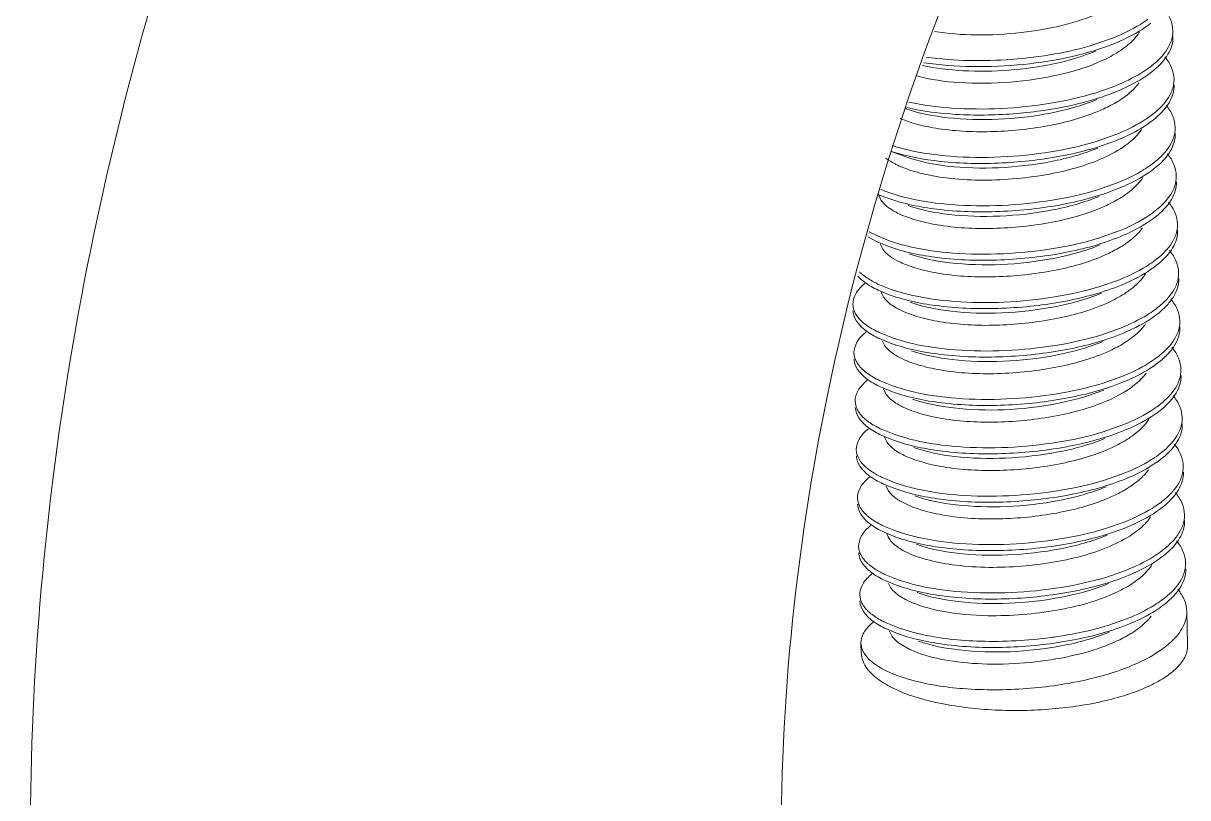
# Model space of a CAD drawing. Header units: millimetres. Extents: x 1991 to 2585, y -545 to -125.
# Drawn here: x 2487.16 to 2496.07, y -281.07 to -275.14 of the extents above; entities that cross this region are included whole.
import ezdxf

# ---------------------------------------------------------------- set-up
doc = ezdxf.new("R2010")
doc.units = ezdxf.units.MM
doc.header["$LTSCALE"] = 0.1
doc.layers.get('0').update_dxf_attribs({"lineweight": 13})

msp = doc.modelspace()

# ---------------------------------------------------------------- linework, layer by layer
at = {"color": 7, "linetype": 'Continuous'}
for p, q in [((2495.508, -275.2493), (2495.3567, -275.3025)), ((2495.5169, -275.6197), (2495.3655, -275.6729)), ((2495.5258, -275.9902), (2495.3745, -276.0434)), ((2493.8052, -276.1202), (2493.9243, -276.1626)), ((2495.5347, -276.3606), (2495.3834, -276.4139)), ((2493.7287, -276.4944), (2493.7128, -276.463)), ((2493.88, -276.4636), (2493.7875, -276.4352)), ((2493.6941, -276.7645), (2493.6371, -276.7345)), ((2495.5436, -276.7311), (2495.3923, -276.7843)), ((2493.6263, -276.7735), (2493.6964, -276.8114)), ((2493.7964, -276.8057), (2493.6941, -276.7645)), ((2493.6964, -276.8114), (2493.7872, -276.8484)), ((2493.7405, -276.869), (2493.7196, -276.8267)), ((2493.8889, -276.8341), (2493.7964, -276.8057)), ((2495.8579, -276.9269), (2495.8131, -276.9622)), ((2493.5491, -277.0736), (2493.5714, -277.0964)), ((2493.8053, -277.1762), (2493.7029, -277.1349)), ((2493.7053, -277.1818), (2493.7961, -277.2189)), ((2493.8978, -277.2045), (2493.8053, -277.1762)), ((2495.5525, -277.1015), (2495.4013, -277.1548)), ((2493.5159, -277.3244), (2493.5111, -277.2916)), ((2493.5506, -277.4352), (2493.5803, -277.4668)), ((2493.8143, -277.5466), (2493.712, -277.5053)), ((2495.5614, -277.472), (2495.4102, -277.5252)), ((2493.7143, -277.5523), (2493.8051, -277.5893)), ((2493.7567, -277.6075), (2493.7388, -277.5721)), ((2493.9067, -277.575), (2493.8143, -277.5466)), ((2493.5245, -277.6949), (2493.5198, -277.662)), ((2493.5595, -277.8056), (2493.5892, -277.8373)), ((2493.8232, -277.9171), (2493.7208, -277.8758)), ((2495.5704, -277.8425), (2495.419, -277.8957)), ((2493.7233, -277.9227), (2493.814, -277.9597)), ((2493.7669, -277.9799), (2493.7458, -277.936)), ((2493.7913, -278.0078), (2493.7669, -277.9799)), ((2493.9157, -277.9454), (2493.8232, -277.9171)), ((2495.5877, -277.9625), (2495.4777, -278.02)), ((2495.6436, -277.9256), (2495.5877, -277.9625)), ((2493.5335, -278.0654), (2493.5287, -278.0325)), ((2495.8846, -278.0383), (2495.8399, -278.0736)), ((2493.5684, -278.1761), (2493.5981, -278.2078)), ((2493.8321, -278.2875), (2493.7297, -278.2463)), ((2495.5793, -278.2129), (2495.428, -278.2662)), ((2493.7323, -278.2931), (2493.8229, -278.3302)), ((2493.9246, -278.3159), (2493.8321, -278.2875)), ((2493.5425, -278.4358), (2493.5377, -278.403)), ((2493.5774, -278.5465), (2493.6071, -278.5782)), ((2495.5882, -278.5834), (2495.4369, -278.6366)), ((2493.841, -278.658), (2493.7388, -278.6167)), ((2493.7411, -278.6637), (2493.8318, -278.7007)), ((2493.7844, -278.7203), (2493.7649, -278.6815)), ((2493.9333, -278.6865), (2493.841, -278.658)), ((2495.6877, -278.6465), (2495.6425, -278.6798)), ((2493.5513, -278.8063), (2493.5465, -278.7734)), ((2493.942, -278.8302), (2493.8701, -278.7941)), ((2493.5863, -278.917), (2493.616, -278.9487)), ((2495.5971, -278.9538), (2495.4458, -279.0071)), ((2493.8499, -279.0284), (2493.7475, -278.9872)), ((2493.75, -279.0341), (2493.8407, -279.0712)), ((2493.9424, -279.0568), (2493.8499, -279.0284)), ((2493.5602, -279.1767), (2493.5554, -279.1439)), ((2495.9114, -279.1497), (2495.8666, -279.1849)), ((2493.5952, -279.2875), (2493.6249, -279.3191)), ((2495.606, -279.3243), (2495.4547, -279.3775)), ((2493.8588, -279.3989), (2493.7564, -279.3577)), ((2493.7589, -279.4046), (2493.8496, -279.4416)), ((2493.9513, -279.4273), (2493.8588, -279.3989)), ((2493.7997, -279.4576), (2493.7844, -279.4273)), ((2493.5692, -279.5472), (2493.5645, -279.5143)), ((2493.6046, -279.6585), (2493.6338, -279.6896)), ((2496.0681, -279.6395), (2496.0743, -279.8978)), ((2493.8677, -279.7694), (2493.7654, -279.7281)), ((2493.7678, -279.775), (2493.8586, -279.8121)), ((2493.9602, -279.7977), (2493.8677, -279.7694)), ((2495.6149, -279.6948), (2495.4636, -279.7479)), ((2493.8118, -279.8326), (2493.791, -279.7907)), ((2493.58, -279.9244), (2493.5733, -279.8847)), ((2493.5733, -279.8849), (2493.575, -279.9579)), ((2493.9486, -279.9326), (2493.8672, -279.8861)), ((2493.5823, -280.0043), (2493.575, -279.9579)), ((2493.5954, -280.0381), (2493.5823, -280.0043)), ((2493.6778, -280.043), (2493.6416, -280.0137))]:
    msp.add_line(p, q, dxfattribs=at)
for centre, radius, start, end in [((2495.3417, -274.8826), 0.7397, 306.0993, 310.50868), ((2495.176, -275.1322), 0.7051, 304.00893, 308.30078), ((2494.2289, -274.9096), 0.9369, 250.45475, 250.94562), ((2495.3522, -275.254), 0.7381, 306.03545, 310.45835), ((2494.259, -274.6599), 1.4848, 252.50146, 254.85776), ((2494.3135, -274.4597), 1.6923, 254.84717, 256.93822), ((2495.3703, -275.637), 0.7226, 306.03523, 310.55094), ((2493.8183, -276.4266), 0.1116, 189.3393, 199.04447), ((2494.1375, -275.4632), 1.0764, 246.96313, 250.508), ((2494.1575, -275.3637), 1.1335, 247.52788, 250.95011), ((2494.3109, -274.8749), 1.6462, 254.8238, 256.97481), ((2495.3679, -275.9931), 0.7407, 306.08744, 310.49149), ((2495.1702, -276.1972), 0.7617, 303.24777, 305.89114), ((2494.3218, -275.2423), 1.6496, 254.78591, 256.93121), ((2493.7802, -276.8212), 0.3106, 225.09075, 227.47943), ((2493.8114, -276.7869), 0.3569, 227.51085, 231.13903), ((2494.3415, -275.5675), 1.6961, 254.8363, 256.92231), ((2495.3961, -276.7476), 0.7237, 306.06213, 310.5694), ((2493.821, -277.157), 0.3577, 227.46801, 231.08574), ((2494.3424, -275.9668), 1.6662, 254.84409, 256.969), ((2495.3947, -277.1042), 0.741, 306.07525, 310.47867), ((2493.8281, -277.5302), 0.3544, 227.38931, 231.03664), ((2494.3461, -276.3622), 1.6407, 254.79112, 256.94875), ((2493.8395, -277.8966), 0.359, 227.52922, 231.13591), ((2494.3661, -276.6889), 1.6858, 254.81772, 256.91648), ((2495.4205, -277.8564), 0.7272, 306.08795, 310.57293), ((2493.8475, -278.2688), 0.3572, 227.44794, 231.06976), ((2494.3553, -277.135), 1.6078, 254.78286, 256.98397), ((2495.4221, -278.2163), 0.74, 306.06394, 310.47384), ((2493.8538, -278.6425), 0.353, 227.39396, 231.05621), ((2494.3719, -277.4756), 1.6385, 254.80204, 256.96282), ((2493.8669, -279.0072), 0.3601, 227.53191, 231.12786), ((2494.3882, -277.8197), 1.6659, 254.79814, 256.92265), ((2495.4437, -278.9634), 0.7327, 306.11367, 310.56366), ((2493.8747, -279.3796), 0.3578, 227.45198, 231.06692), ((2493.9046, -280.0165), 0.3777, 130.66882, 133.86866), ((2493.9381, -280.0553), 0.429, 128.10127, 130.68053), ((2494.4052, -278.1541), 1.7028, 254.85301, 256.93098), ((2494.5781, -276.4551), 3.4149, 277.53454, 278.44452), ((2495.2496, -279.1729), 0.7473, 303.42763, 306.22101), ((2494.2387, -279.3054), 0.691, 245.18407, 246.3425), ((2494.2856, -279.1956), 0.8105, 246.4157, 250.03211)]:
    msp.add_arc(centre, radius, start, end, dxfattribs=at)
for points, knots in [([(2489.254, -271.9067), (2488.9062, -272.6993), (2487.7065, -275.8742), (2487.1593, -279.3096), (2487.2201, -281.8367)], [0, 0, 0, 0, 0.255058, 1, 1, 1, 1]), ([(2494.5194, -274.217), (2493.9915, -275.4203), (2493.2009, -277.8778), (2492.9384, -280.4511), (2492.9684, -281.6984)], [0, 0, 0, 0, 0.512943, 1, 1, 1, 1]), ([(2495.8919, -275.0261), (2495.9126, -275.0512), (2495.9466, -275.1039), (2495.9603, -275.1655), (2495.961, -275.1945)], [0, 0, 0, 0, 0.529769, 1, 1, 1, 1]), ([(2495.4073, -275.0559), (2495.3159, -275.0976), (2495.1148, -275.1628), (2494.7929, -275.217), (2494.4619, -275.235), (2494.2401, -275.2192), (2494.1359, -275.2024)], [0, 0, 0, 0, 0.233101, 0.486668, 0.755186, 1, 1, 1, 1]), ([(2495.7686, -275.1099), (2495.7505, -275.1231), (2495.6684, -275.1779), (2495.5787, -275.2208), (2495.508, -275.2493)], [0, 0, 0, 0, 0.226881, 1, 1, 1, 1]), ([(2495.5213, -275.2906), (2495.5477, -275.2798), (2495.6424, -275.2379), (2495.7332, -275.1856), (2495.7922, -275.1391)], [0, 0, 0, 0, 0.275146, 1, 1, 1, 1]), ([(2495.7065, -275.2047), (2495.6995, -275.2161), (2495.6637, -275.2663), (2495.6164, -275.3073), (2495.5773, -275.3352)], [0, 0, 0, 0, 0.218488, 1, 1, 1, 1]), ([(2494.0557, -275.4407), (2494.1767, -275.4595), (2494.4318, -275.4784), (2494.8123, -275.4609), (2495.182, -275.4035), (2495.4143, -275.3346), (2495.5213, -275.2906)], [0, 0, 0, 0, 0.24688, 0.51394, 0.766659, 1, 1, 1, 1]), ([(2495.3567, -275.3025), (2495.2585, -275.3327), (2495.0496, -275.3805), (2494.6209, -275.4332), (2494.2884, -275.4289), (2494.0725, -275.3972)], [0, 0, 0, 0, 0.237976, 0.494551, 1, 1, 1, 1]), ([(2495.8011, -275.5096), (2495.8486, -275.4722), (2495.9108, -275.4108), (2495.9564, -275.3118), (2495.9627, -275.2637), (2495.9621, -275.2405)], [0, 0, 0, 0, 0.559188, 0.784701, 1, 1, 1, 1]), ([(2495.9474, -275.278), (2495.9423, -275.2924), (2495.913, -275.3564), (2495.8637, -275.4095), (2495.8222, -275.4451)], [0, 0, 0, 0, 0.218641, 1, 1, 1, 1]), ([(2495.3692, -275.3527), (2495.2693, -275.394), (2495.0501, -275.4575), (2494.7081, -275.5045), (2494.3672, -275.5098), (2494.1459, -275.4842), (2494.0443, -275.4615)], [0, 0, 0, 0, 0.241101, 0.50591, 0.767842, 1, 1, 1, 1]), ([(2495.5773, -275.3352), (2495.5662, -275.3432), (2495.5177, -275.3758), (2495.4658, -275.4034), (2495.4251, -275.4223)], [0, 0, 0, 0, 0.232889, 1, 1, 1, 1]), ([(2495.9008, -275.3965), (2495.9215, -275.4217), (2495.9554, -275.4743), (2495.9694, -275.536), (2495.9701, -275.5649)], [0, 0, 0, 0, 0.529808, 1, 1, 1, 1]), ([(2495.4251, -275.4223), (2495.3204, -275.4711), (2495.0861, -275.544), (2494.7149, -275.5978), (2494.3457, -275.6037), (2494.1059, -275.5705), (2494, -275.5424)], [0, 0, 0, 0, 0.238861, 0.50301, 0.773616, 1, 1, 1, 1]), ([(2495.7775, -275.4803), (2495.7594, -275.4935), (2495.6774, -275.5484), (2495.5877, -275.5913), (2495.5169, -275.6197)], [0, 0, 0, 0, 0.226648, 1, 1, 1, 1]), ([(2495.5302, -275.6611), (2495.5566, -275.6502), (2495.6513, -275.6083), (2495.7421, -275.5561), (2495.8011, -275.5096)], [0, 0, 0, 0, 0.275125, 1, 1, 1, 1]), ([(2493.9238, -275.7842), (2494.0472, -275.8129), (2494.3194, -275.8466), (2494.7346, -275.8406), (2495.1485, -275.7847), (2495.4107, -275.7102), (2495.5302, -275.6611)], [0, 0, 0, 0, 0.233228, 0.501762, 0.762213, 1, 1, 1, 1]), ([(2495.3655, -275.6729), (2495.2541, -275.7071), (2495.0156, -275.7595), (2494.6473, -275.798), (2494.2831, -275.7961), (2494.0472, -275.7656), (2493.9394, -275.7417)], [0, 0, 0, 0, 0.242822, 0.506672, 0.770042, 1, 1, 1, 1]), ([(2495.7021, -275.595), (2495.6964, -275.6029), (2495.6701, -275.6362), (2495.6387, -275.6652), (2495.613, -275.6855)], [0, 0, 0, 0, 0.227827, 1, 1, 1, 1]), ([(2495.8101, -275.88), (2495.8575, -275.8427), (2495.9367, -275.7664), (2495.9723, -275.658), (2495.9712, -275.6109)], [0, 0, 0, 0, 0.561424, 1, 1, 1, 1]), ([(2495.9563, -275.6485), (2495.9512, -275.6629), (2495.922, -275.7269), (2495.8728, -275.78), (2495.8311, -275.8156)], [0, 0, 0, 0, 0.218364, 1, 1, 1, 1]), ([(2495.3783, -275.7231), (2495.2644, -275.7696), (2495.0141, -275.8383), (2494.6288, -275.883), (2494.2577, -275.8733), (2494.0239, -275.83), (2493.9231, -275.7952)], [0, 0, 0, 0, 0.249358, 0.522447, 0.783814, 1, 1, 1, 1]), ([(2495.5704, -275.7167), (2495.5601, -275.7236), (2495.5159, -275.7521), (2495.4691, -275.7765), (2495.4326, -275.7934)], [0, 0, 0, 0, 0.235125, 1, 1, 1, 1]), ([(2495.4326, -275.7934), (2495.3132, -275.8488), (2495.0428, -275.9276), (2494.6236, -275.9767), (2494.2731, -275.9672), (2494.0253, -275.9205), (2493.9205, -275.8874), (2493.8739, -275.8679)], [0, 0, 0, 0, 0.248132, 0.525358, 0.79384, 0.904832, 1, 1, 1, 1]), ([(2495.7864, -275.8508), (2495.7683, -275.864), (2495.6862, -275.9189), (2495.5966, -275.9617), (2495.5258, -275.9902)], [0, 0, 0, 0, 0.22667, 1, 1, 1, 1]), ([(2495.9096, -275.767), (2495.9304, -275.7921), (2495.9643, -275.8448), (2495.9783, -275.9064), (2495.979, -275.9354)], [0, 0, 0, 0, 0.52979, 1, 1, 1, 1]), ([(2495.5391, -276.0315), (2495.5655, -276.0207), (2495.6602, -275.9788), (2495.751, -275.9265), (2495.8101, -275.88)], [0, 0, 0, 0, 0.275154, 1, 1, 1, 1]), ([(2495.7208, -275.9512), (2495.7138, -275.9619), (2495.6796, -276.0082), (2495.6357, -276.0468), (2495.5994, -276.0731)], [0, 0, 0, 0, 0.22092, 1, 1, 1, 1]), ([(2495.819, -276.2505), (2495.8664, -276.2132), (2495.9456, -276.1369), (2495.9812, -276.0285), (2495.9801, -275.9814)], [0, 0, 0, 0, 0.56119, 1, 1, 1, 1]), ([(2495.9652, -276.0189), (2495.9602, -276.0333), (2495.9308, -276.0973), (2495.8816, -276.1503), (2495.84, -276.186)], [0, 0, 0, 0, 0.217753, 1, 1, 1, 1]), ([(2493.8042, -276.1193), (2493.9261, -276.1587), (2494.2097, -276.2105), (2494.6554, -276.2184), (2495.1131, -276.1657), (2495.4065, -276.086), (2495.5391, -276.0315)], [0, 0, 0, 0, 0.218071, 0.486542, 0.756144, 1, 1, 1, 1]), ([(2495.5994, -276.0731), (2495.5471, -276.111), (2495.4236, -276.1781), (2495.2166, -276.2513), (2494.9815, -276.303), (2494.6508, -276.3442), (2494.3254, -276.3439), (2494.035, -276.2923), (2493.914, -276.2529), (2493.8617, -276.229)], [0, 0, 0, 0, 0.10775, 0.232712, 0.365627, 0.508533, 0.788833, 0.904042, 1, 1, 1, 1]), ([(2495.3873, -276.0941), (2495.2727, -276.1413), (2495.0199, -276.2089), (2494.6322, -276.2531), (2494.2591, -276.2444), (2494.0248, -276.1985), (2493.9243, -276.1627)], [0, 0, 0, 0, 0.249842, 0.523393, 0.784849, 1, 1, 1, 1]), ([(2495.3745, -276.0434), (2495.2612, -276.0782), (2495.0188, -276.1311), (2494.6449, -276.1692), (2494.2766, -276.1657), (2494.039, -276.1333), (2493.931, -276.1082)], [0, 0, 0, 0, 0.243817, 0.508732, 0.771941, 1, 1, 1, 1]), ([(2493.8617, -276.229), (2493.8523, -276.2247), (2493.8184, -276.2083), (2493.786, -276.1885), (2493.7647, -276.1714)], [0, 0, 0, 0, 0.274314, 1, 1, 1, 1]), ([(2495.9186, -276.1374), (2495.9393, -276.1626), (2495.9733, -276.2152), (2495.9871, -276.2769), (2495.9877, -276.3058)], [0, 0, 0, 0, 0.529773, 1, 1, 1, 1]), ([(2495.7954, -276.2213), (2495.7773, -276.2345), (2495.6951, -276.2893), (2495.6055, -276.3322), (2495.5347, -276.3606)], [0, 0, 0, 0, 0.226821, 1, 1, 1, 1]), ([(2495.548, -276.402), (2495.5744, -276.3911), (2495.6691, -276.3493), (2495.7599, -276.297), (2495.819, -276.2505)], [0, 0, 0, 0, 0.275158, 1, 1, 1, 1]), ([(2495.7288, -276.3231), (2495.7215, -276.3343), (2495.685, -276.3829), (2495.6379, -276.4228), (2495.5992, -276.45)], [0, 0, 0, 0, 0.219565, 1, 1, 1, 1]), ([(2495.8279, -276.621), (2495.8753, -276.5837), (2495.9376, -276.5222), (2495.9831, -276.4231), (2495.9895, -276.375), (2495.989, -276.3518)], [0, 0, 0, 0, 0.558774, 0.784963, 1, 1, 1, 1]), ([(2493.7783, -276.4779), (2493.8992, -276.5209), (2494.1853, -276.5783), (2494.639, -276.5906), (2495.109, -276.5391), (2495.4116, -276.458), (2495.548, -276.402)], [0, 0, 0, 0, 0.213871, 0.481863, 0.754201, 1, 1, 1, 1]), ([(2495.396, -276.464), (2495.2814, -276.5114), (2495.029, -276.5804), (2494.641, -276.6234), (2494.2683, -276.614), (2494.0338, -276.5695), (2493.9334, -276.5336)], [0, 0, 0, 0, 0.249985, 0.523544, 0.784998, 1, 1, 1, 1]), ([(2495.3834, -276.4139), (2495.2702, -276.4486), (2495.0278, -276.5014), (2494.654, -276.5397), (2494.2856, -276.5362), (2494.0479, -276.5037), (2493.9399, -276.4787)], [0, 0, 0, 0, 0.243661, 0.508596, 0.771844, 1, 1, 1, 1]), ([(2495.5992, -276.45), (2495.5884, -276.4576), (2495.5414, -276.4888), (2495.4914, -276.5152), (2495.4523, -276.5335)], [0, 0, 0, 0, 0.233649, 1, 1, 1, 1]), ([(2495.9742, -276.3894), (2495.9691, -276.4038), (2495.9397, -276.4678), (2495.8905, -276.5208), (2495.8489, -276.5564)], [0, 0, 0, 0, 0.218341, 1, 1, 1, 1]), ([(2493.8651, -276.5969), (2493.8497, -276.5898), (2493.7992, -276.5636), (2493.7513, -276.5278), (2493.7287, -276.4944)], [0, 0, 0, 0, 0.295688, 1, 1, 1, 1]), ([(2495.4523, -276.5335), (2495.3296, -276.5907), (2495.0507, -276.671), (2494.6207, -276.7191), (2494.2631, -276.7059), (2494.0142, -276.6539), (2493.9105, -276.6183), (2493.8651, -276.5969)], [0, 0, 0, 0, 0.25026, 0.53071, 0.798337, 0.907115, 1, 1, 1, 1]), ([(2495.9275, -276.5079), (2495.9482, -276.5331), (2495.9821, -276.5857), (2495.9961, -276.6473), (2495.9968, -276.6763)], [0, 0, 0, 0, 0.529664, 1, 1, 1, 1]), ([(2495.8042, -276.5917), (2495.7862, -276.6049), (2495.7041, -276.6598), (2495.6144, -276.7027), (2495.5436, -276.7311)], [0, 0, 0, 0, 0.226623, 1, 1, 1, 1]), ([(2495.5569, -276.7724), (2495.5833, -276.7616), (2495.6781, -276.7198), (2495.7688, -276.6674), (2495.8279, -276.621)], [0, 0, 0, 0, 0.275072, 1, 1, 1, 1]), ([(2495.7276, -276.7081), (2495.7208, -276.7174), (2495.6884, -276.7572), (2495.649, -276.791), (2495.6168, -276.8143)], [0, 0, 0, 0, 0.224327, 1, 1, 1, 1]), ([(2495.8368, -276.9914), (2495.8843, -276.9541), (2495.9464, -276.8926), (2495.992, -276.7936), (2495.9984, -276.7455), (2495.9979, -276.7223)], [0, 0, 0, 0, 0.558958, 0.784651, 1, 1, 1, 1]), ([(2493.7872, -276.8484), (2493.9081, -276.8914), (2494.1943, -276.9487), (2494.648, -276.961), (2495.118, -276.9095), (2495.4206, -276.8284), (2495.5569, -276.7724)], [0, 0, 0, 0, 0.213909, 0.481886, 0.754335, 1, 1, 1, 1]), ([(2495.3923, -276.7843), (2495.2791, -276.819), (2495.0367, -276.8719), (2494.6629, -276.9101), (2494.2945, -276.9066), (2494.0568, -276.8742), (2493.9488, -276.8492)], [0, 0, 0, 0, 0.243614, 0.508558, 0.771889, 1, 1, 1, 1]), ([(2495.983, -276.7598), (2495.9779, -276.7743), (2495.9487, -276.8383), (2495.8995, -276.8913), (2495.8579, -276.9269)], [0, 0, 0, 0, 0.218621, 1, 1, 1, 1]), ([(2493.7912, -276.9189), (2493.786, -276.9151), (2493.7674, -276.9003), (2493.7506, -276.8831), (2493.7405, -276.869)], [0, 0, 0, 0, 0.27268, 1, 1, 1, 1]), ([(2493.8889, -276.9742), (2493.8796, -276.9701), (2493.8456, -276.9543), (2493.813, -276.9353), (2493.7912, -276.9189)], [0, 0, 0, 0, 0.272523, 1, 1, 1, 1]), ([(2495.456, -276.9063), (2495.3352, -276.9619), (2495.0615, -277.0407), (2494.6388, -277.0888), (2494.2863, -277.0774), (2494.0389, -277.0285), (2493.9349, -276.9945), (2493.8889, -276.9742)], [0, 0, 0, 0, 0.249342, 0.528087, 0.795943, 0.905837, 1, 1, 1, 1]), ([(2495.405, -276.8346), (2495.2902, -276.8814), (2495.0379, -276.9502), (2494.6499, -276.9948), (2494.2771, -276.9841), (2494.0427, -276.9395), (2493.9422, -276.9039)], [0, 0, 0, 0, 0.249965, 0.52364, 0.784953, 1, 1, 1, 1]), ([(2495.5878, -276.8342), (2495.5779, -276.8407), (2495.5354, -276.8673), (2495.4908, -276.8903), (2495.456, -276.9063)], [0, 0, 0, 0, 0.236225, 1, 1, 1, 1]), ([(2495.9364, -276.8784), (2495.9572, -276.9035), (2495.991, -276.9562), (2496.005, -277.0178), (2496.0057, -277.0467)], [0, 0, 0, 0, 0.529825, 1, 1, 1, 1]), ([(2495.8131, -276.9622), (2495.7951, -276.9754), (2495.713, -277.0303), (2495.6233, -277.0731), (2495.5525, -277.1015)], [0, 0, 0, 0, 0.22674, 1, 1, 1, 1]), ([(2495.5658, -277.1429), (2495.5922, -277.1321), (2495.687, -277.0902), (2495.7778, -277.0379), (2495.8368, -276.9914)], [0, 0, 0, 0, 0.274996, 1, 1, 1, 1]), ([(2493.5714, -277.0964), (2493.5802, -277.1044), (2493.6212, -277.1381), (2493.668, -277.1643), (2493.7053, -277.1818)], [0, 0, 0, 0, 0.222874, 1, 1, 1, 1]), ([(2493.7029, -277.1349), (2493.6918, -277.1297), (2493.6515, -277.1095), (2493.613, -277.0854), (2493.5874, -277.0648)], [0, 0, 0, 0, 0.272372, 1, 1, 1, 1]), ([(2495.7548, -277.0508), (2495.7479, -277.0626), (2495.7123, -277.1144), (2495.6644, -277.1568), (2495.6247, -277.1855)], [0, 0, 0, 0, 0.217535, 1, 1, 1, 1]), ([(2495.8458, -277.3619), (2495.8714, -277.3417), (2495.9165, -277.3007), (2495.9833, -277.2161), (2496.008, -277.1398), (2496.0068, -277.0927)], [0, 0, 0, 0, 0.302858, 0.562446, 1, 1, 1, 1]), ([(2493.5111, -277.2916), (2493.5103, -277.2634), (2493.5299, -277.199), (2493.576, -277.1531), (2493.6034, -277.1307)], [0, 0, 0, 0, 0.443713, 1, 1, 1, 1]), ([(2493.7961, -277.2189), (2493.9171, -277.2618), (2494.2032, -277.3192), (2494.657, -277.3315), (2495.127, -277.2799), (2495.4295, -277.1989), (2495.5658, -277.1429)], [0, 0, 0, 0, 0.213932, 0.48191, 0.75437, 1, 1, 1, 1]), ([(2495.4013, -277.1548), (2495.288, -277.1896), (2495.0455, -277.2424), (2494.6716, -277.2806), (2494.3033, -277.277), (2494.0657, -277.2447), (2493.9577, -277.2196)], [0, 0, 0, 0, 0.243826, 0.508735, 0.771951, 1, 1, 1, 1]), ([(2495.6247, -277.1855), (2495.6133, -277.1937), (2495.5635, -277.2274), (2495.5102, -277.2558), (2495.4683, -277.2752)], [0, 0, 0, 0, 0.232472, 1, 1, 1, 1]), ([(2495.992, -277.1303), (2495.9869, -277.1447), (2495.9576, -277.2087), (2495.9083, -277.2617), (2495.8668, -277.2974)], [0, 0, 0, 0, 0.217911, 1, 1, 1, 1]), ([(2493.7563, -277.2485), (2493.7527, -277.2441), (2493.74, -277.227), (2493.7308, -277.2071), (2493.7274, -277.192)], [0, 0, 0, 0, 0.271082, 1, 1, 1, 1]), ([(2493.8877, -277.3401), (2493.8736, -277.3336), (2493.8258, -277.3097), (2493.7804, -277.2779), (2493.7563, -277.2485)], [0, 0, 0, 0, 0.29039, 1, 1, 1, 1]), ([(2495.4683, -277.2752), (2495.3461, -277.3319), (2495.0689, -277.4118), (2494.6413, -277.4598), (2494.2854, -277.4471), (2494.037, -277.3963), (2493.9333, -277.3609), (2493.8877, -277.3401)], [0, 0, 0, 0, 0.250137, 0.529918, 0.797598, 0.90686, 1, 1, 1, 1]), ([(2495.414, -277.2055), (2495.2994, -277.2527), (2495.0467, -277.3203), (2494.6589, -277.3644), (2494.2859, -277.3558), (2494.0515, -277.3099), (2493.951, -277.2741)], [0, 0, 0, 0, 0.249842, 0.523384, 0.784854, 1, 1, 1, 1]), ([(2495.9453, -277.2488), (2495.9661, -277.274), (2496.0001, -277.3266), (2496.0138, -277.3883), (2496.0145, -277.4172)], [0, 0, 0, 0, 0.529807, 1, 1, 1, 1]), ([(2493.512, -277.3381), (2493.5122, -277.3463), (2493.5163, -277.3815), (2493.5338, -277.4141), (2493.5506, -277.4352)], [0, 0, 0, 0, 0.233816, 1, 1, 1, 1]), ([(2493.5792, -277.4205), (2493.5712, -277.4132), (2493.544, -277.3858), (2493.523, -277.3513), (2493.5159, -277.3244)], [0, 0, 0, 0, 0.281556, 1, 1, 1, 1]), ([(2495.8221, -277.3326), (2495.804, -277.3458), (2495.7219, -277.4007), (2495.6322, -277.4436), (2495.5614, -277.472)], [0, 0, 0, 0, 0.226804, 1, 1, 1, 1]), ([(2495.5748, -277.5134), (2495.6011, -277.5025), (2495.6959, -277.4607), (2495.7867, -277.4084), (2495.8458, -277.3619)], [0, 0, 0, 0, 0.275009, 1, 1, 1, 1]), ([(2493.712, -277.5053), (2493.7008, -277.5001), (2493.6604, -277.48), (2493.6218, -277.4559), (2493.5963, -277.4353)], [0, 0, 0, 0, 0.272659, 1, 1, 1, 1]), ([(2495.7514, -277.4406), (2495.7439, -277.4516), (2495.7068, -277.4992), (2495.6596, -277.5382), (2495.621, -277.5649)], [0, 0, 0, 0, 0.220412, 1, 1, 1, 1]), ([(2493.5198, -277.662), (2493.5192, -277.6338), (2493.5394, -277.5698), (2493.5849, -277.5235), (2493.6121, -277.5012)], [0, 0, 0, 0, 0.44512, 1, 1, 1, 1]), ([(2493.5803, -277.4668), (2493.589, -277.4748), (2493.6301, -277.5086), (2493.6769, -277.5348), (2493.7143, -277.5523)], [0, 0, 0, 0, 0.222636, 1, 1, 1, 1]), ([(2493.8051, -277.5893), (2493.926, -277.6323), (2494.2121, -277.6896), (2494.6658, -277.702), (2495.1358, -277.6505), (2495.4384, -277.5693), (2495.5748, -277.5134)], [0, 0, 0, 0, 0.213845, 0.481855, 0.754251, 1, 1, 1, 1]), ([(2495.4102, -277.5252), (2495.2969, -277.56), (2495.0545, -277.6128), (2494.6807, -277.6511), (2494.3123, -277.6475), (2494.0747, -277.6151), (2493.9667, -277.5901)], [0, 0, 0, 0, 0.243703, 0.50861, 0.771891, 1, 1, 1, 1]), ([(2495.8547, -277.7323), (2495.8803, -277.7121), (2495.9254, -277.6712), (2495.9922, -277.5866), (2496.0169, -277.5103), (2496.0157, -277.4632)], [0, 0, 0, 0, 0.303059, 0.562181, 1, 1, 1, 1]), ([(2496.0009, -277.5008), (2495.9958, -277.5152), (2495.9664, -277.5791), (2495.9173, -277.6322), (2495.8757, -277.6678)], [0, 0, 0, 0, 0.218016, 1, 1, 1, 1]), ([(2493.8701, -277.6977), (2493.8576, -277.6912), (2493.8155, -277.6673), (2493.7763, -277.6358), (2493.7567, -277.6075)], [0, 0, 0, 0, 0.290607, 1, 1, 1, 1]), ([(2495.4227, -277.5754), (2495.3081, -277.6227), (2495.0558, -277.6918), (2494.6677, -277.7349), (2494.295, -277.7253), (2494.0605, -277.6809), (2493.9601, -277.645)], [0, 0, 0, 0, 0.249995, 0.523566, 0.785006, 1, 1, 1, 1]), ([(2495.621, -277.5649), (2495.6105, -277.5721), (2495.5648, -277.602), (2495.5164, -277.6275), (2495.4786, -277.6451)], [0, 0, 0, 0, 0.234344, 1, 1, 1, 1]), ([(2495.9543, -277.6193), (2495.975, -277.6444), (2496.0088, -277.6971), (2496.0229, -277.7587), (2496.0235, -277.7876)], [0, 0, 0, 0, 0.529559, 1, 1, 1, 1]), ([(2493.521, -277.7086), (2493.5212, -277.7168), (2493.5253, -277.7519), (2493.5427, -277.7845), (2493.5595, -277.8056)], [0, 0, 0, 0, 0.233795, 1, 1, 1, 1]), ([(2493.5882, -277.791), (2493.5802, -277.7836), (2493.5531, -277.7562), (2493.5318, -277.7217), (2493.5245, -277.6949)], [0, 0, 0, 0, 0.281074, 1, 1, 1, 1]), ([(2495.4786, -277.6451), (2495.353, -277.7036), (2495.0669, -277.7848), (2494.6284, -277.8316), (2494.2655, -277.8149), (2494.0167, -277.7586), (2493.9143, -277.7205), (2493.8701, -277.6977)], [0, 0, 0, 0, 0.252517, 0.535755, 0.802303, 0.909356, 1, 1, 1, 1]), ([(2495.831, -277.7031), (2495.8129, -277.7163), (2495.7308, -277.7712), (2495.6412, -277.814), (2495.5704, -277.8425)], [0, 0, 0, 0, 0.226603, 1, 1, 1, 1]), ([(2493.7208, -277.8758), (2493.7097, -277.8706), (2493.6693, -277.8504), (2493.6307, -277.8264), (2493.6052, -277.8057)], [0, 0, 0, 0, 0.272375, 1, 1, 1, 1]), ([(2495.5837, -277.8838), (2495.6101, -277.873), (2495.7048, -277.8311), (2495.7957, -277.7789), (2495.8547, -277.7323)], [0, 0, 0, 0, 0.275044, 1, 1, 1, 1]), ([(2493.5287, -278.0325), (2493.5281, -278.0043), (2493.5482, -277.9402), (2493.5938, -277.894), (2493.621, -277.8716)], [0, 0, 0, 0, 0.444674, 1, 1, 1, 1]), ([(2493.5892, -277.8373), (2493.5979, -277.8453), (2493.639, -277.8791), (2493.6859, -277.9052), (2493.7233, -277.9227)], [0, 0, 0, 0, 0.2225, 1, 1, 1, 1]), ([(2493.814, -277.9597), (2493.9349, -278.0028), (2494.221, -278.06), (2494.6746, -278.0725), (2495.1447, -278.0209), (2495.4473, -277.9398), (2495.5837, -277.8838)], [0, 0, 0, 0, 0.213824, 0.481861, 0.754174, 1, 1, 1, 1]), ([(2495.419, -277.8957), (2495.3058, -277.9304), (2495.0635, -277.9833), (2494.6896, -278.0215), (2494.3213, -278.018), (2494.0836, -277.9856), (2493.9756, -277.9605)], [0, 0, 0, 0, 0.2436, 0.50856, 0.771851, 1, 1, 1, 1]), ([(2495.7565, -277.8165), (2495.7497, -277.826), (2495.7169, -277.8671), (2495.6766, -277.9017), (2495.6436, -277.9256)], [0, 0, 0, 0, 0.223505, 1, 1, 1, 1]), ([(2495.8635, -278.1028), (2495.8891, -278.0825), (2495.9343, -278.0417), (2495.9872, -277.9745), (2496.019, -277.905), (2496.0251, -277.8568), (2496.0245, -277.8337)], [0, 0, 0, 0, 0.301513, 0.56002, 0.785821, 1, 1, 1, 1]), ([(2496.0098, -277.8712), (2496.0047, -277.8857), (2495.9754, -277.9497), (2495.9262, -278.0027), (2495.8846, -278.0383)], [0, 0, 0, 0, 0.218683, 1, 1, 1, 1]), ([(2495.4318, -277.946), (2495.317, -277.9928), (2495.0646, -278.0615), (2494.6766, -278.1062), (2494.3038, -278.0955), (2494.0695, -278.0509), (2493.9689, -278.0152)], [0, 0, 0, 0, 0.249954, 0.523624, 0.784939, 1, 1, 1, 1]), ([(2495.9632, -277.9897), (2495.9839, -278.0149), (2496.0178, -278.0675), (2496.0317, -278.1292), (2496.0324, -278.1581)], [0, 0, 0, 0, 0.529841, 1, 1, 1, 1]), ([(2493.5299, -278.079), (2493.5301, -278.0873), (2493.5342, -278.1224), (2493.5517, -278.155), (2493.5684, -278.1761)], [0, 0, 0, 0, 0.233807, 1, 1, 1, 1]), ([(2493.5971, -278.1614), (2493.589, -278.1541), (2493.5619, -278.1267), (2493.5407, -278.0922), (2493.5335, -278.0654)], [0, 0, 0, 0, 0.281453, 1, 1, 1, 1]), ([(2493.9097, -278.0829), (2493.8976, -278.0775), (2493.8556, -278.057), (2493.8155, -278.0311), (2493.7913, -278.0078)], [0, 0, 0, 0, 0.281774, 1, 1, 1, 1]), ([(2495.4777, -278.02), (2495.3561, -278.0753), (2495.0811, -278.1535), (2494.6573, -278.2005), (2494.3048, -278.188), (2494.0584, -278.138), (2493.9552, -278.1035), (2493.9097, -278.0829)], [0, 0, 0, 0, 0.250218, 0.529877, 0.79717, 0.906407, 1, 1, 1, 1]), ([(2495.8399, -278.0736), (2495.8218, -278.0867), (2495.7397, -278.1416), (2495.65, -278.1845), (2495.5793, -278.2129)], [0, 0, 0, 0, 0.226806, 1, 1, 1, 1]), ([(2495.5926, -278.2543), (2495.619, -278.2435), (2495.7137, -278.2016), (2495.8046, -278.1493), (2495.8635, -278.1028)], [0, 0, 0, 0, 0.275229, 1, 1, 1, 1]), ([(2495.7778, -278.1683), (2495.7708, -278.1797), (2495.7349, -278.2299), (2495.6876, -278.271), (2495.6485, -278.299)], [0, 0, 0, 0, 0.218351, 1, 1, 1, 1]), ([(2493.5377, -278.403), (2493.537, -278.3748), (2493.5572, -278.3107), (2493.6027, -278.2644), (2493.63, -278.2421)], [0, 0, 0, 0, 0.444544, 1, 1, 1, 1]), ([(2493.5981, -278.2078), (2493.6068, -278.2158), (2493.6479, -278.2496), (2493.6949, -278.2756), (2493.7323, -278.2931)], [0, 0, 0, 0, 0.222389, 1, 1, 1, 1]), ([(2493.7297, -278.2463), (2493.7186, -278.2411), (2493.6783, -278.2209), (2493.6397, -278.1968), (2493.6142, -278.1762)], [0, 0, 0, 0, 0.27237, 1, 1, 1, 1]), ([(2493.8229, -278.3302), (2493.9437, -278.3734), (2494.23, -278.4303), (2494.6837, -278.4429), (2495.1538, -278.3916), (2495.4562, -278.3102), (2495.5926, -278.2543)], [0, 0, 0, 0, 0.213876, 0.481894, 0.754295, 1, 1, 1, 1]), ([(2495.8725, -278.4732), (2495.9198, -278.4359), (2495.9821, -278.3745), (2496.0277, -278.2754), (2496.034, -278.2273), (2496.0334, -278.2041)], [0, 0, 0, 0, 0.559015, 0.785127, 1, 1, 1, 1]), ([(2496.0187, -278.2417), (2496.0136, -278.2561), (2495.9844, -278.3202), (2495.935, -278.3731), (2495.8935, -278.4087)], [0, 0, 0, 0, 0.218211, 1, 1, 1, 1]), ([(2493.7793, -278.3551), (2493.7761, -278.3509), (2493.7649, -278.3349), (2493.757, -278.3165), (2493.7539, -278.3026)], [0, 0, 0, 0, 0.268944, 1, 1, 1, 1]), ([(2495.4407, -278.3168), (2495.3262, -278.3641), (2495.0735, -278.4318), (2494.6857, -278.4757), (2494.3126, -278.4672), (2494.0783, -278.4214), (2493.9778, -278.3855)], [0, 0, 0, 0, 0.249845, 0.523378, 0.784862, 1, 1, 1, 1]), ([(2495.428, -278.2662), (2495.3147, -278.3009), (2495.0723, -278.3538), (2494.6984, -278.3919), (2494.3301, -278.3884), (2494.0924, -278.3561), (2493.9845, -278.331)], [0, 0, 0, 0, 0.243803, 0.508713, 0.771932, 1, 1, 1, 1]), ([(2495.6485, -278.299), (2495.6374, -278.3069), (2495.5888, -278.3396), (2495.5369, -278.3672), (2495.4962, -278.3861)], [0, 0, 0, 0, 0.233019, 1, 1, 1, 1]), ([(2493.6059, -278.5319), (2493.5979, -278.5245), (2493.5708, -278.4971), (2493.5497, -278.4627), (2493.5425, -278.4358)], [0, 0, 0, 0, 0.281377, 1, 1, 1, 1]), ([(2493.9145, -278.4514), (2493.8997, -278.4446), (2493.8502, -278.4198), (2493.8031, -278.3863), (2493.7793, -278.3551)], [0, 0, 0, 0, 0.29274, 1, 1, 1, 1]), ([(2495.4962, -278.3861), (2495.374, -278.4429), (2495.0967, -278.5229), (2494.6688, -278.5712), (2494.3126, -278.5584), (2494.0638, -278.5078), (2493.9601, -278.4723), (2493.9145, -278.4514)], [0, 0, 0, 0, 0.250055, 0.529798, 0.797566, 0.906881, 1, 1, 1, 1]), ([(2495.9721, -278.3602), (2495.9928, -278.3854), (2496.0268, -278.4379), (2496.0406, -278.4996), (2496.0412, -278.5286)], [0, 0, 0, 0, 0.529885, 1, 1, 1, 1]), ([(2493.5389, -278.4495), (2493.5391, -278.4577), (2493.543, -278.4929), (2493.5606, -278.5255), (2493.5774, -278.5465)], [0, 0, 0, 0, 0.233809, 1, 1, 1, 1]), ([(2495.8488, -278.444), (2495.8308, -278.4572), (2495.7486, -278.5121), (2495.659, -278.555), (2495.5882, -278.5834)], [0, 0, 0, 0, 0.226781, 1, 1, 1, 1]), ([(2495.6015, -278.6247), (2495.6279, -278.6139), (2495.7226, -278.572), (2495.8135, -278.5197), (2495.8725, -278.4732)], [0, 0, 0, 0, 0.275147, 1, 1, 1, 1]), ([(2493.5465, -278.7734), (2493.5459, -278.7452), (2493.5662, -278.6812), (2493.6117, -278.6349), (2493.6388, -278.6125)], [0, 0, 0, 0, 0.445211, 1, 1, 1, 1]), ([(2493.6071, -278.5782), (2493.6158, -278.5862), (2493.6568, -278.6201), (2493.7037, -278.6461), (2493.7411, -278.6637)], [0, 0, 0, 0, 0.22257, 1, 1, 1, 1]), ([(2493.7388, -278.6167), (2493.7276, -278.6115), (2493.6872, -278.5914), (2493.6486, -278.5673), (2493.623, -278.5466)], [0, 0, 0, 0, 0.272646, 1, 1, 1, 1]), ([(2495.774, -278.5578), (2495.7685, -278.5655), (2495.743, -278.5981), (2495.7126, -278.6265), (2495.6877, -278.6465)], [0, 0, 0, 0, 0.228453, 1, 1, 1, 1]), ([(2495.8814, -278.8437), (2495.9288, -278.8064), (2495.991, -278.7449), (2496.0366, -278.6459), (2496.0429, -278.5978), (2496.0423, -278.5746)], [0, 0, 0, 0, 0.559192, 0.784733, 1, 1, 1, 1]), ([(2496.0276, -278.6121), (2496.0226, -278.6265), (2495.9932, -278.6905), (2495.9441, -278.7436), (2495.9024, -278.7792)], [0, 0, 0, 0, 0.217785, 1, 1, 1, 1]), ([(2493.8318, -278.7007), (2493.9527, -278.7437), (2494.2389, -278.8009), (2494.6927, -278.8134), (2495.1627, -278.7617), (2495.4652, -278.6807), (2495.6015, -278.6247)], [0, 0, 0, 0, 0.213872, 0.481938, 0.754395, 1, 1, 1, 1]), ([(2495.4495, -278.6867), (2495.3348, -278.734), (2495.0825, -278.8032), (2494.6944, -278.8463), (2494.3218, -278.8365), (2494.0873, -278.7923), (2493.9869, -278.7564)], [0, 0, 0, 0, 0.250004, 0.523588, 0.785013, 1, 1, 1, 1]), ([(2495.4369, -278.6366), (2495.3236, -278.6714), (2495.0812, -278.7243), (2494.7073, -278.7625), (2494.3389, -278.7588), (2494.1012, -278.7265), (2493.9932, -278.7015)], [0, 0, 0, 0, 0.243745, 0.508612, 0.771907, 1, 1, 1, 1]), ([(2495.6425, -278.6798), (2495.6322, -278.6868), (2495.5878, -278.7154), (2495.5409, -278.7399), (2495.5042, -278.7569)], [0, 0, 0, 0, 0.235007, 1, 1, 1, 1]), ([(2493.8701, -278.7941), (2493.8609, -278.7886), (2493.8291, -278.7682), (2493.8001, -278.7424), (2493.7844, -278.7203)], [0, 0, 0, 0, 0.283553, 1, 1, 1, 1]), ([(2495.5042, -278.7569), (2495.3845, -278.8126), (2495.113, -278.8916), (2494.6926, -278.9405), (2494.3412, -278.9306), (2494.0931, -278.8833), (2493.9884, -278.8499), (2493.942, -278.8302)], [0, 0, 0, 0, 0.248325, 0.525925, 0.79431, 0.905093, 1, 1, 1, 1]), ([(2495.981, -278.7306), (2496.0017, -278.7558), (2496.0356, -278.8084), (2496.0496, -278.8701), (2496.0503, -278.899)], [0, 0, 0, 0, 0.529514, 1, 1, 1, 1]), ([(2493.5478, -278.82), (2493.5479, -278.8282), (2493.5519, -278.8633), (2493.5695, -278.8959), (2493.5863, -278.917)], [0, 0, 0, 0, 0.233712, 1, 1, 1, 1]), ([(2493.6149, -278.9024), (2493.6069, -278.895), (2493.5798, -278.8675), (2493.5585, -278.8331), (2493.5513, -278.8063)], [0, 0, 0, 0, 0.281055, 1, 1, 1, 1]), ([(2495.8577, -278.8145), (2495.8397, -278.8277), (2495.7576, -278.8826), (2495.6679, -278.9254), (2495.5971, -278.9538)], [0, 0, 0, 0, 0.226582, 1, 1, 1, 1]), ([(2495.6104, -278.9952), (2495.6368, -278.9844), (2495.7315, -278.9425), (2495.8224, -278.8902), (2495.8814, -278.8437)], [0, 0, 0, 0, 0.275126, 1, 1, 1, 1]), ([(2493.616, -278.9487), (2493.6247, -278.9567), (2493.6657, -278.9905), (2493.7126, -279.0166), (2493.75, -279.0341)], [0, 0, 0, 0, 0.222597, 1, 1, 1, 1]), ([(2493.7475, -278.9872), (2493.7364, -278.982), (2493.6961, -278.9618), (2493.6575, -278.9377), (2493.632, -278.9171)], [0, 0, 0, 0, 0.27235, 1, 1, 1, 1]), ([(2495.791, -278.9165), (2495.7842, -278.927), (2495.7502, -278.9728), (2495.7066, -279.0107), (2495.6707, -279.0367)], [0, 0, 0, 0, 0.220825, 1, 1, 1, 1]), ([(2495.8903, -279.2142), (2495.9377, -279.1769), (2496.017, -279.1006), (2496.0525, -278.9921), (2496.0514, -278.945)], [0, 0, 0, 0, 0.561442, 1, 1, 1, 1]), ([(2493.5554, -279.1439), (2493.5548, -279.1156), (2493.575, -279.0516), (2493.6205, -279.0054), (2493.6478, -278.983)], [0, 0, 0, 0, 0.444825, 1, 1, 1, 1]), ([(2493.8086, -279.1096), (2493.804, -279.1047), (2493.7882, -279.0858), (2493.7764, -279.0631), (2493.7721, -279.0458)], [0, 0, 0, 0, 0.275094, 1, 1, 1, 1]), ([(2493.8407, -279.0712), (2493.9617, -279.1141), (2494.2478, -279.1714), (2494.7016, -279.1838), (2495.1715, -279.1322), (2495.4741, -279.0512), (2495.6104, -278.9952)], [0, 0, 0, 0, 0.213909, 0.481916, 0.754352, 1, 1, 1, 1]), ([(2495.6707, -279.0367), (2495.6185, -279.0746), (2495.4951, -279.1417), (2495.2882, -279.2149), (2495.0533, -279.2666), (2494.7228, -279.3078), (2494.3975, -279.3077), (2494.1072, -279.2561), (2493.986, -279.2169), (2493.9336, -279.193)], [0, 0, 0, 0, 0.107662, 0.232651, 0.365516, 0.508348, 0.788644, 0.903803, 1, 1, 1, 1]), ([(2495.4585, -279.0574), (2495.3437, -279.1042), (2495.0913, -279.1728), (2494.7034, -279.2175), (2494.3305, -279.207), (2494.0962, -279.1622), (2493.9957, -279.1265)], [0, 0, 0, 0, 0.249941, 0.523606, 0.784925, 1, 1, 1, 1]), ([(2495.4458, -279.0071), (2495.3326, -279.0418), (2495.0902, -279.0947), (2494.7164, -279.1329), (2494.348, -279.1294), (2494.1103, -279.097), (2494.0023, -279.0719)], [0, 0, 0, 0, 0.243661, 0.508581, 0.771852, 1, 1, 1, 1]), ([(2496.0365, -278.9826), (2496.0314, -278.997), (2496.0021, -279.061), (2495.953, -279.1141), (2495.9114, -279.1497)], [0, 0, 0, 0, 0.218521, 1, 1, 1, 1]), ([(2493.9336, -279.193), (2493.9205, -279.187), (2493.8756, -279.1647), (2493.833, -279.136), (2493.8086, -279.1096)], [0, 0, 0, 0, 0.285804, 1, 1, 1, 1]), ([(2495.9899, -279.1011), (2496.0107, -279.1263), (2496.0446, -279.1789), (2496.0584, -279.2405), (2496.0592, -279.2695)], [0, 0, 0, 0, 0.529842, 1, 1, 1, 1]), ([(2493.5566, -279.1904), (2493.5568, -279.1986), (2493.5608, -279.2338), (2493.5785, -279.2663), (2493.5952, -279.2875)], [0, 0, 0, 0, 0.233624, 1, 1, 1, 1]), ([(2493.6238, -279.2728), (2493.6158, -279.2655), (2493.5886, -279.2381), (2493.5674, -279.2036), (2493.5602, -279.1767)], [0, 0, 0, 0, 0.281491, 1, 1, 1, 1]), ([(2495.8666, -279.1849), (2495.8485, -279.1981), (2495.7664, -279.253), (2495.6768, -279.2959), (2495.606, -279.3243)], [0, 0, 0, 0, 0.226855, 1, 1, 1, 1]), ([(2495.6193, -279.3656), (2495.6457, -279.3548), (2495.7404, -279.3129), (2495.8313, -279.2606), (2495.8903, -279.2142)], [0, 0, 0, 0, 0.27515, 1, 1, 1, 1]), ([(2493.6249, -279.3191), (2493.6336, -279.3271), (2493.6746, -279.3609), (2493.7215, -279.387), (2493.7589, -279.4046)], [0, 0, 0, 0, 0.222569, 1, 1, 1, 1]), ([(2493.7564, -279.3577), (2493.7453, -279.3524), (2493.705, -279.3323), (2493.6665, -279.3082), (2493.641, -279.2875)], [0, 0, 0, 0, 0.272385, 1, 1, 1, 1]), ([(2495.801, -279.2854), (2495.7937, -279.2966), (2495.7573, -279.3455), (2495.7103, -279.3856), (2495.6715, -279.413)], [0, 0, 0, 0, 0.219095, 1, 1, 1, 1]), ([(2495.8992, -279.5846), (2495.9466, -279.5473), (2496.0259, -279.4711), (2496.0614, -279.3626), (2496.0603, -279.3155)], [0, 0, 0, 0, 0.5612, 1, 1, 1, 1]), ([(2493.5645, -279.5143), (2493.5638, -279.4862), (2493.5839, -279.4221), (2493.6294, -279.3758), (2493.6567, -279.3535)], [0, 0, 0, 0, 0.44436, 1, 1, 1, 1]), ([(2493.8496, -279.4416), (2493.9705, -279.4845), (2494.2566, -279.542), (2494.7104, -279.5543), (2495.1803, -279.5027), (2495.483, -279.4217), (2495.6193, -279.3656)], [0, 0, 0, 0, 0.213878, 0.481882, 0.754233, 1, 1, 1, 1]), ([(2495.4547, -279.3775), (2495.3415, -279.4123), (2495.0991, -279.4652), (2494.7251, -279.5033), (2494.3569, -279.4998), (2494.1192, -279.4674), (2494.0112, -279.4424)], [0, 0, 0, 0, 0.243759, 0.508656, 0.771957, 1, 1, 1, 1]), ([(2495.6715, -279.413), (2495.6607, -279.4207), (2495.6134, -279.4521), (2495.563, -279.4788), (2495.5236, -279.4972)], [0, 0, 0, 0, 0.233595, 1, 1, 1, 1]), ([(2496.0454, -279.3531), (2496.0403, -279.3675), (2496.0112, -279.4316), (2495.9618, -279.4844), (2495.9202, -279.5201)], [0, 0, 0, 0, 0.218539, 1, 1, 1, 1]), ([(2493.9357, -279.5602), (2493.9204, -279.553), (2493.8699, -279.527), (2493.822, -279.4911), (2493.7997, -279.4576)], [0, 0, 0, 0, 0.296243, 1, 1, 1, 1]), ([(2495.4674, -279.4282), (2495.3529, -279.4755), (2495.1002, -279.5432), (2494.7124, -279.587), (2494.3394, -279.5786), (2494.105, -279.5328), (2494.0046, -279.4969)], [0, 0, 0, 0, 0.249849, 0.523374, 0.78487, 1, 1, 1, 1]), ([(2495.5236, -279.4972), (2495.3813, -279.5634), (2495.0551, -279.6497), (2494.7216, -279.6763), (2494.5455, -279.6733)], [0, 0, 0, 0, 0.471267, 1, 1, 1, 1]), ([(2495.9988, -279.4716), (2496.0195, -279.4968), (2496.0535, -279.5494), (2496.0675, -279.611), (2496.0681, -279.6399)], [0, 0, 0, 0, 0.530008, 1, 1, 1, 1]), ([(2493.5655, -279.5606), (2493.5657, -279.5689), (2493.5697, -279.6044), (2493.5876, -279.6373), (2493.6046, -279.6585)], [0, 0, 0, 0, 0.233564, 1, 1, 1, 1]), ([(2493.6327, -279.6433), (2493.6247, -279.6359), (2493.5976, -279.6085), (2493.5764, -279.574), (2493.5692, -279.5472)], [0, 0, 0, 0, 0.281371, 1, 1, 1, 1]), ([(2494.5455, -279.6733), (2494.428, -279.6712), (2494.2203, -279.6539), (2494.0174, -279.5985), (2493.9357, -279.5602)], [0, 0, 0, 0, 0.566002, 1, 1, 1, 1]), ([(2495.8756, -279.5554), (2495.8575, -279.5686), (2495.7754, -279.6235), (2495.6857, -279.6664), (2495.6149, -279.6948)], [0, 0, 0, 0, 0.226695, 1, 1, 1, 1]), ([(2495.6282, -279.7361), (2495.6546, -279.7253), (2495.7494, -279.6834), (2495.8402, -279.6311), (2495.8992, -279.5846)], [0, 0, 0, 0, 0.275161, 1, 1, 1, 1]), ([(2493.7654, -279.7281), (2493.7543, -279.7228), (2493.7139, -279.7027), (2493.6753, -279.6787), (2493.6498, -279.658)], [0, 0, 0, 0, 0.272528, 1, 1, 1, 1]), ([(2496.0681, -279.6399), (2496.0687, -279.6657), (2496.0603, -279.7196), (2496.0205, -279.7965), (2495.9558, -279.8711), (2495.8269, -279.9734), (2495.6091, -280.0802), (2495.4148, -280.1378), (2495.3087, -280.1621)], [0, 0, 0, 0, 0.079129, 0.163414, 0.262673, 0.379935, 0.666171, 1, 1, 1, 1]), ([(2495.7946, -279.6776), (2495.788, -279.6861), (2495.7574, -279.7227), (2495.7209, -279.7539), (2495.6912, -279.7757)], [0, 0, 0, 0, 0.226581, 1, 1, 1, 1]), ([(2493.5733, -279.8847), (2493.5727, -279.8603), (2493.5872, -279.8063), (2493.6219, -279.7643), (2493.6428, -279.7441)], [0, 0, 0, 0, 0.457183, 1, 1, 1, 1]), ([(2493.6338, -279.6896), (2493.6425, -279.6976), (2493.6836, -279.7314), (2493.7304, -279.7575), (2493.7678, -279.775)], [0, 0, 0, 0, 0.222645, 1, 1, 1, 1]), ([(2493.8586, -279.8121), (2493.9794, -279.855), (2494.2655, -279.9124), (2494.7192, -279.9247), (2495.1892, -279.8732), (2495.4918, -279.7922), (2495.6282, -279.7361)], [0, 0, 0, 0, 0.213869, 0.481863, 0.754196, 1, 1, 1, 1]), ([(2495.4636, -279.7479), (2495.433, -279.7573), (2495.3068, -279.7932), (2495.1777, -279.8183), (2495.0795, -279.8329)], [0, 0, 0, 0, 0.243624, 1, 1, 1, 1]), ([(2493.8672, -279.8861), (2493.8615, -279.882), (2493.8411, -279.8663), (2493.8227, -279.8478), (2493.8118, -279.8326)], [0, 0, 0, 0, 0.274202, 1, 1, 1, 1]), ([(2495.4762, -279.7981), (2495.3616, -279.8453), (2495.1093, -279.9146), (2494.7212, -279.9578), (2494.3486, -279.9478), (2494.114, -279.9036), (2494.0136, -279.8678)], [0, 0, 0, 0, 0.250011, 0.523607, 0.785012, 1, 1, 1, 1]), ([(2495.0258, -279.8405), (2494.8485, -279.8639), (2494.5112, -279.8827), (2494.1738, -279.8485), (2494.0201, -279.8128)], [0, 0, 0, 0, 0.531321, 1, 1, 1, 1]), ([(2495.6613, -279.7965), (2495.6513, -279.8031), (2495.6085, -279.83), (2495.5634, -279.8533), (2495.5283, -279.8695)], [0, 0, 0, 0, 0.235924, 1, 1, 1, 1]), ([(2493.6416, -280.0137), (2493.6341, -280.0069), (2493.6086, -279.9811), (2493.5881, -279.9494), (2493.58, -279.9244)], [0, 0, 0, 0, 0.279053, 1, 1, 1, 1]), ([(2496.0743, -279.8977), (2496.075, -279.926), (2496.0607, -279.9878), (2495.9999, -280.0705), (2495.9052, -280.1467), (2495.7788, -280.2158), (2495.6239, -280.2764), (2495.3762, -280.3457), (2495.0314, -280.3971), (2494.6077, -280.4053), (2494.2099, -280.3606), (2493.9179, -280.2801), (2493.7384, -280.1879), (2493.6703, -280.1346), (2493.6438, -280.1064)], [0, 0, 0, 0, 0.031683, 0.068491, 0.11336, 0.167199, 0.22967, 0.299686, 0.455629, 0.619503, 0.774126, 0.90405, 0.956505, 1, 1, 1, 1]), ([(2495.5283, -279.8695), (2495.5022, -279.8816), (2495.3904, -279.9286), (2495.2733, -279.962), (2495.183, -279.9819)], [0, 0, 0, 0, 0.237072, 1, 1, 1, 1]), ([(2493.6438, -280.1064), (2493.6388, -280.1009), (2493.6203, -280.08), (2493.6045, -280.0565), (2493.5954, -280.0381)], [0, 0, 0, 0, 0.265512, 1, 1, 1, 1]), ([(2495.183, -279.9819), (2495.0797, -280.0046), (2494.8656, -280.0371), (2494.5497, -280.0499), (2494.2601, -280.0267), (2494.0841, -279.9848), (2494.0089, -279.9574)], [0, 0, 0, 0, 0.267405, 0.545773, 0.797606, 1, 1, 1, 1]), ([(2495.3087, -280.1621), (2495.1555, -280.1972), (2494.8381, -280.242), (2494.3821, -280.2454), (2494.0306, -280.1927), (2493.8058, -280.117), (2493.7152, -280.0698), (2493.6778, -280.043)], [0, 0, 0, 0, 0.282606, 0.574109, 0.818035, 0.917177, 1, 1, 1, 1])]:
    msp.add_open_spline(points, degree=3, knots=knots, dxfattribs=at)
for points in [[(2495.961, -275.1945), (2495.9617, -275.2227), (2495.9568, -275.2514), (2495.9474, -275.278)], [(2495.9701, -275.5649), (2495.9707, -275.5931), (2495.9657, -275.6219), (2495.9563, -275.6485)], [(2495.979, -275.9354), (2495.9796, -275.9636), (2495.9746, -275.9923), (2495.9652, -276.0189)], [(2495.9877, -276.3058), (2495.9884, -276.334), (2495.9836, -276.3628), (2495.9742, -276.3894)], [(2495.9968, -276.6763), (2495.9974, -276.7045), (2495.9924, -276.7332), (2495.983, -276.7598)], [(2496.0057, -277.0467), (2496.0064, -277.075), (2496.0013, -277.1037), (2495.992, -277.1303)], [(2496.0145, -277.4172), (2496.0151, -277.4454), (2496.0103, -277.4742), (2496.0009, -277.5008)], [(2496.0235, -277.7876), (2496.0242, -277.8159), (2496.0192, -277.8446), (2496.0098, -277.8712)], [(2496.0324, -278.1581), (2496.0331, -278.1863), (2496.0281, -278.2151), (2496.0187, -278.2417)], [(2496.0412, -278.5286), (2496.0419, -278.5568), (2496.037, -278.5855), (2496.0276, -278.6121)], [(2496.0503, -278.899), (2496.0509, -278.9272), (2496.046, -278.956), (2496.0365, -278.9826)], [(2496.0592, -279.2695), (2496.0598, -279.2977), (2496.0548, -279.3264), (2496.0454, -279.3531)]]:
    msp.add_open_spline(points, degree=3, dxfattribs=at)

doc.saveas('drawing.dxf')
